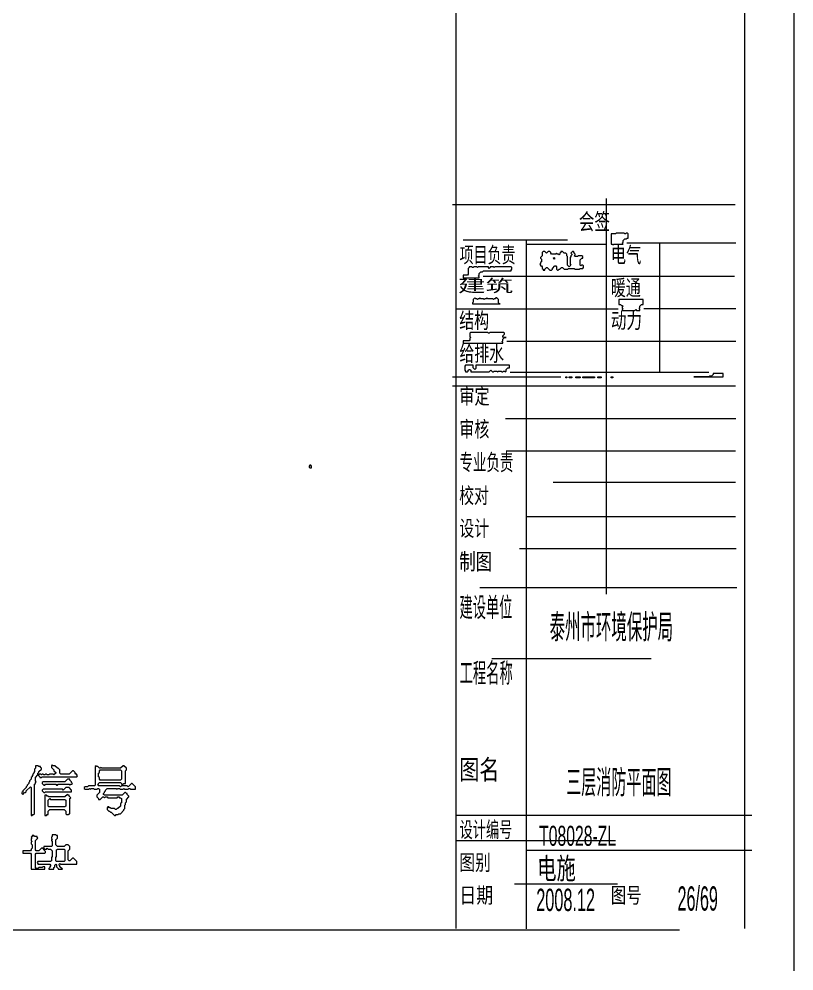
# Model space of a CAD drawing. Header units: millimetres. Extents: x 4 to 412, y 3 to 290.
# Drawn here: x 331.3 to 411.9, y 4.3 to 103.4 of the extents above; entities that cross this region are included whole.
import ezdxf

# ---------------------------------------------------------------- set-up
doc = ezdxf.new("R2010")
doc.units = ezdxf.units.MM
for name, color, linetype, lineweight in [('OCR_TEXT', 6, 'CONTINUOUS', 0), ('TRACE_STRAIGHT', 5, 'CONTINUOUS', 0), ('TRACE_TEXT_SYMBOL', 6, 'CONTINUOUS', 0)]:
    doc.layers.add(name, color=color, linetype=linetype, lineweight=lineweight)
doc.styles.add('wqy-unicode', font='wqy-unicode')

msp = doc.modelspace()

# ---------------------------------------------------------------- linework, layer by layer
at = {"layer": 'TRACE_STRAIGHT', "color": 5}
for p, q in [((411.947, 290.313), (411.947, 4.301)), ((376.783, 289.77), (376.783, 8.734)), ((406.815, 276.735), (406.815, 8.714)), ((392.421, 84.684), (392.421, 43.524)), ((376.421, 84.071), (405.819, 84.071)), ((377.533, 80.393), (388.392, 80.393)), ((384.103, 80.393), (384.103, 8.67)), ((384.103, 79.929), (392.421, 79.929)), ((394.571, 80.07), (405.907, 80.07)), ((397.971, 80.07), (397.971, 66.601)), ((379.634, 76.593), (405.753, 76.593)), ((376.783, 73.198), (393.647, 73.198)), ((396.318, 73.245), (405.907, 73.245)), ((382.087, 69.835), (405.885, 69.835)), ((382.437, 66.601), (403.105, 66.601)), ((376.421, 66.119), (387.692, 66.119)), ((376.421, 65.182), (405.852, 65.182)), ((381.956, 61.789), (405.908, 61.789)), ((381.999, 58.442), (405.852, 58.442)), ((386.903, 55.159), (405.853, 55.159)), ((384.103, 51.598), (405.852, 51.598)), ((383.398, 48.269), (405.932, 48.269)), ((379.284, 44.225), (405.995, 44.225)), ((380.511, 36.829), (397.095, 36.829)), ((376.783, 20.528), (407.569, 20.528)), ((376.783, 17.865), (393.384, 17.865)), ((384.103, 16.883), (407.571, 16.883)), ((382.875, 13.354), (393.593, 13.354)), ((132.325, 8.584), (400.039, 8.584))]:
    msp.add_line(p, q, dxfattribs=at)
at = {"layer": 'TRACE_TEXT_SYMBOL', "color": 6}
for points in [[(393.471, 81.094), (393.384, 81.006), (392.946, 81.006), (392.946, 79.955), (393.034, 79.955), (393.121, 79.868), (393.209, 79.955), (394.172, 79.955), (394.084, 80.043), (394.172, 80.131), (394.172, 80.306), (394.347, 80.481), (394.522, 80.481), (394.61, 80.568), (394.697, 80.568), (394.697, 81.006), (394.61, 81.094), (394.522, 81.094), (394.435, 81.006), (394.347, 81.006), (394.26, 81.094)], [(386.903, 78.467), (386.991, 78.554), (387.078, 78.467), (386.991, 78.379)], [(378.146, 77.591), (378.146, 77.503), (378.058, 77.416), (378.058, 76.803), (377.971, 76.715), (377.533, 76.715), (377.533, 76.452), (379.197, 76.452), (379.197, 76.54), (379.109, 76.628), (379.197, 76.715), (379.197, 76.89), (379.372, 77.065), (379.547, 77.065), (379.635, 77.153), (382.525, 77.153), (382.525, 77.241), (382.612, 77.328), (382.612, 77.503), (382.525, 77.591), (380.861, 77.591), (380.773, 77.503), (380.686, 77.591), (380.335, 77.591), (380.335, 77.503), (380.248, 77.416), (380.16, 77.503), (380.16, 77.591), (379.109, 77.591), (379.022, 77.503), (378.934, 77.591), (378.671, 77.591), (378.584, 77.503), (378.496, 77.503), (378.409, 77.591)], [(378.759, 74.351), (378.584, 74.175), (378.584, 73.913), (378.496, 73.825), (378.496, 73.738), (381.386, 73.738), (381.299, 73.738), (381.211, 73.825), (381.211, 74.175), (381.036, 74.351), (380.948, 74.351), (380.861, 74.263), (380.773, 74.263), (380.686, 74.175), (380.598, 74.263), (380.073, 74.263), (379.985, 74.351), (379.897, 74.263), (379.81, 74.263), (379.722, 74.175), (379.635, 74.263), (379.372, 74.263), (379.284, 74.351), (379.197, 74.263), (379.109, 74.263), (379.022, 74.175), (378.934, 74.263), (378.847, 74.263)], [(393.734, 74.175), (393.734, 73.65), (393.909, 73.65), (393.997, 73.562), (394.084, 73.562), (394.172, 73.475), (394.084, 73.387), (394.084, 73.3), (394.172, 73.212), (394.084, 73.125), (394.084, 73.037), (395.398, 73.037), (395.486, 73.125), (395.573, 73.037), (395.923, 73.037), (395.923, 73.125), (395.836, 73.212), (395.923, 73.3), (395.923, 73.475), (396.099, 73.65), (396.274, 73.65), (396.274, 74.175)], [(378.321, 70.76), (378.233, 70.672), (378.233, 70.322), (378.321, 70.235), (378.233, 70.147), (378.233, 69.972), (378.146, 69.884), (377.533, 69.884), (377.533, 69.622), (381.649, 69.622), (381.649, 69.709), (381.561, 69.797), (381.649, 69.884), (381.649, 70.059), (381.824, 70.235), (381.999, 70.235), (381.736, 70.235), (381.649, 70.322), (381.649, 70.41), (381.824, 70.585), (381.824, 70.672), (381.736, 70.76), (380.335, 70.76), (380.248, 70.672), (380.16, 70.672), (380.073, 70.76)], [(377.796, 67.345), (377.708, 67.257), (377.708, 66.819), (377.796, 66.732), (377.796, 66.644), (377.971, 66.644), (378.058, 66.732), (378.058, 66.819), (378.146, 66.907), (378.233, 66.907), (378.321, 66.819), (378.321, 66.644), (380.248, 66.644), (380.423, 66.819), (380.598, 66.644), (380.686, 66.644), (380.773, 66.732), (381.036, 66.732), (381.123, 66.644), (381.211, 66.732), (381.474, 66.732), (381.561, 66.644), (381.649, 66.644), (381.736, 66.732), (381.824, 66.732), (381.912, 66.644), (381.999, 66.732), (381.999, 66.907), (382.174, 67.082), (382.349, 67.082), (382.349, 67.345), (378.847, 67.345), (378.847, 66.994), (378.759, 66.907), (378.584, 67.082), (378.584, 67.345)], [(403.542, 66.469), (403.542, 66.381), (403.367, 66.206), (403.192, 66.206), (403.105, 66.119), (401.528, 66.119), (404.593, 66.119), (404.593, 66.469)], [(388.217, 66.119), (388.305, 66.119), (388.305, 66.031), (388.217, 66.031)], [(388.567, 66.119), (388.83, 66.119), (388.83, 66.031), (388.567, 66.031)], [(389.268, 66.119), (389.706, 66.119), (389.706, 66.031), (389.268, 66.031)], [(389.968, 66.119), (391.194, 66.119), (391.194, 66.031), (389.968, 66.031)], [(391.545, 66.119), (391.895, 66.119), (391.895, 66.031), (391.545, 66.031)], [(392.946, 66.119), (393.121, 66.119), (393.121, 66.031), (392.946, 66.031)], [(361.594, 56.923), (361.507, 56.836), (361.507, 56.748), (361.594, 56.661), (361.77, 56.661), (361.77, 56.836), (361.682, 56.923)], [(339.701, 25.134), (339.788, 25.221), (341.89, 25.221), (341.978, 25.134), (341.978, 24.258), (341.89, 24.171), (339.788, 24.171), (339.701, 24.258), (339.701, 24.433), (339.613, 24.521), (339.613, 24.871), (339.701, 24.959)], [(336.373, 24.258), (336.11, 23.995), (333.833, 23.995), (333.746, 23.908), (333.746, 23.82), (333.921, 23.645), (334.008, 23.645), (334.096, 23.733), (335.147, 23.733), (335.234, 23.645), (335.322, 23.645), (335.41, 23.733), (336.548, 23.733), (336.636, 23.645), (336.723, 23.733), (336.811, 23.733), (336.898, 23.82), (336.811, 23.908), (336.811, 23.995), (336.636, 24.171), (336.636, 24.258)], [(336.198, 23.382), (335.935, 23.12), (335.848, 23.207), (333.833, 23.207), (333.746, 23.12), (333.746, 23.032), (333.921, 22.857), (334.008, 22.857), (334.096, 22.944), (336.811, 22.944), (336.811, 23.12), (336.548, 23.382)], [(336.373, 22.682), (336.11, 22.419), (334.446, 22.419), (334.359, 22.507), (334.271, 22.507), (334.184, 22.594), (334.008, 22.594), (334.008, 20.492), (334.184, 20.492), (334.271, 20.58), (334.359, 20.58), (334.359, 20.93), (334.534, 21.105), (336.023, 21.105), (336.198, 20.93), (336.198, 20.668), (336.285, 20.58), (336.461, 20.58), (336.548, 20.668), (336.636, 20.668), (336.636, 22.244), (336.723, 22.331), (336.548, 22.507), (336.548, 22.594), (336.461, 22.594)], [(334.534, 22.244), (334.621, 22.156), (336.11, 22.156), (336.198, 22.069), (336.198, 21.456), (336.11, 21.368), (334.446, 21.368), (334.359, 21.456), (334.359, 22.069)], [(333.833, 16.989), (333.921, 17.077), (334.008, 16.989), (333.921, 16.902)], [(335.234, 16.902), (335.322, 16.989), (336.023, 16.989), (336.11, 16.902), (336.11, 15.763), (336.023, 15.676), (335.234, 15.676), (335.147, 15.763), (335.147, 16.114), (335.234, 16.201)]]:
    msp.add_lwpolyline(points, close=True, dxfattribs=at)
for points in [[(385.852, 79.167), (385.765, 79.08), (385.765, 78.729), (385.59, 78.554), (385.59, 78.467), (385.677, 78.379), (385.677, 78.116), (385.59, 78.029), (385.59, 77.941), (385.502, 77.854), (385.59, 77.766), (385.59, 77.678), (385.677, 77.678), (385.765, 77.591), (385.765, 77.416), (385.852, 77.328), (385.852, 77.241), (386.028, 77.241), (386.028, 77.328), (386.203, 77.503), (386.29, 77.503), (386.553, 77.241), (386.728, 77.241), (386.816, 77.328), (386.816, 77.416), (387.078, 77.678), (387.166, 77.678), (387.254, 77.591), (387.254, 77.328), (387.341, 77.241), (387.429, 77.241), (387.516, 77.328), (387.604, 77.328), (387.779, 77.503), (387.867, 77.503), (388.042, 77.328), (388.392, 77.328), (388.48, 77.416), (389.093, 77.416), (389.18, 77.328), (389.618, 77.328), (389.706, 77.416), (389.968, 77.416), (390.056, 77.503), (390.056, 77.678), (389.968, 77.766), (389.881, 77.766), (389.793, 77.678), (389.706, 77.766), (389.706, 78.291), (389.881, 78.467), (389.968, 78.467), (389.968, 78.642), (389.881, 78.729), (389.531, 78.729), (389.443, 78.642), (389.18, 78.642), (389.093, 78.729), (389.18, 78.817), (389.18, 78.904), (389.093, 78.992), (389.093, 79.08), (389.005, 79.167), (388.918, 79.167)], [(388.918, 79.167), (388.742, 78.992), (388.83, 78.904), (388.83, 78.817), (388.742, 78.729), (388.742, 78.642), (388.655, 78.554), (388.655, 77.854), (388.742, 77.766), (388.567, 77.591), (388.392, 77.766), (388.392, 78.642), (388.305, 78.729), (388.305, 78.904), (388.217, 78.992), (388.042, 78.992), (387.867, 79.167), (387.692, 79.167), (387.692, 79.08), (387.604, 78.992), (387.604, 78.904), (387.516, 78.817), (387.429, 78.904), (387.341, 78.904), (387.254, 78.992), (387.166, 78.904), (386.728, 78.904), (386.641, 78.992), (386.641, 79.08), (386.553, 79.167), (386.378, 79.167), (386.203, 78.992), (386.028, 79.167), (385.852, 79.167)], [(334.797, 25.747), (334.709, 25.659), (334.709, 25.484), (334.972, 25.221), (334.972, 25.134), (335.147, 24.959), (335.147, 24.871), (334.972, 24.696), (334.884, 24.784), (334.534, 24.784), (334.446, 24.696), (334.271, 24.696), (334.184, 24.784), (334.096, 24.784), (334.008, 24.696), (333.921, 24.696), (333.833, 24.784), (333.746, 24.784), (333.658, 24.696), (333.571, 24.784), (333.483, 24.784), (333.395, 24.696), (333.308, 24.784), (333.308, 24.871), (333.395, 24.959), (333.395, 25.046), (333.658, 25.309), (333.658, 25.397), (333.571, 25.484), (333.571, 25.572), (333.395, 25.572), (333.308, 25.659), (333.045, 25.659), (333.045, 25.397), (332.958, 25.309), (332.958, 25.046), (332.87, 24.959), (332.87, 24.871), (332.782, 24.784), (332.782, 24.696), (332.695, 24.608), (332.695, 24.521), (332.607, 24.433), (332.607, 24.258), (332.432, 24.083), (332.432, 23.995), (332.345, 23.908), (332.345, 23.82), (332.169, 23.645), (332.169, 23.557), (332.082, 23.47), (332.082, 23.382), (331.732, 23.032), (331.732, 22.944), (331.644, 22.857), (331.644, 22.769), (331.732, 22.682), (331.907, 22.857), (331.994, 22.857), (332.082, 22.944), (332.082, 23.032), (332.52, 23.47), (332.607, 23.382), (332.607, 20.492)], [(332.607, 20.492), (332.695, 20.492), (332.782, 20.58), (332.87, 20.58), (332.958, 20.668), (332.958, 23.733), (333.045, 23.82), (333.045, 23.908), (333.133, 23.995), (333.045, 24.083), (333.045, 24.433), (333.308, 24.696), (333.483, 24.521), (333.483, 24.433), (333.658, 24.433), (333.746, 24.521), (337.336, 24.521), (337.424, 24.608), (337.336, 24.696), (337.336, 24.784), (337.249, 24.784), (337.161, 24.871), (337.161, 24.959), (336.986, 25.134), (336.898, 25.134), (336.548, 24.784), (335.672, 24.784), (335.585, 24.871), (335.585, 25.221), (335.41, 25.397), (335.322, 25.397), (335.059, 25.659), (334.884, 25.659), (334.797, 25.747)], [(339.35, 25.659), (339.263, 25.572), (339.263, 23.645), (339.175, 23.557), (338.562, 23.557), (338.475, 23.47), (338.212, 23.47), (338.124, 23.382), (338.124, 23.295), (338.212, 23.207), (338.562, 23.207), (338.65, 23.295), (338.737, 23.207), (338.825, 23.295), (339.088, 23.295), (339.175, 23.207), (339.438, 23.207), (339.526, 23.295), (339.613, 23.295), (339.701, 23.207), (339.701, 22.857), (339.438, 22.594), (339.438, 22.419), (339.613, 22.244), (339.613, 22.156), (339.788, 22.156), (340.051, 22.419), (340.139, 22.419), (340.226, 22.331), (340.314, 22.419), (340.489, 22.419), (340.577, 22.331), (341.54, 22.331), (341.627, 22.419), (341.715, 22.419), (341.803, 22.331), (341.89, 22.331), (341.978, 22.244), (341.978, 21.806), (341.89, 21.718), (341.89, 21.456), (341.627, 21.193), (341.54, 21.193), (341.452, 21.105), (341.365, 21.105), (341.277, 21.193), (340.927, 21.193), (340.839, 21.281), (340.752, 21.281), (340.664, 21.368), (340.577, 21.368), (340.489, 21.281), (340.489, 21.105), (340.664, 20.93), (340.752, 20.93), (340.839, 20.843), (340.927, 20.843), (341.277, 20.492), (341.365, 20.492), (341.452, 20.58), (341.627, 20.58), (341.715, 20.668), (341.89, 20.668), (342.24, 21.018)], [(339.876, 25.484), (339.788, 25.397), (339.701, 25.397), (339.526, 25.572), (339.438, 25.572), (339.35, 25.659)], [(342.24, 21.018), (342.24, 21.105), (342.328, 21.193), (342.328, 21.543), (342.416, 21.631), (342.416, 21.806), (342.503, 21.894), (342.503, 22.156), (342.766, 22.419), (342.766, 22.507), (342.591, 22.682), (342.591, 22.769), (342.503, 22.769), (342.416, 22.857), (342.328, 22.857), (342.065, 22.594), (340.226, 22.594), (340.139, 22.682), (340.139, 22.769), (340.226, 22.857), (340.226, 22.944), (340.314, 23.032), (340.314, 23.12), (340.489, 23.295), (341.452, 23.295), (341.54, 23.207), (341.627, 23.295), (341.803, 23.295), (341.89, 23.207), (342.153, 23.207), (342.24, 23.295), (342.328, 23.207), (342.678, 23.207), (342.766, 23.295), (342.853, 23.295), (342.941, 23.207), (343.466, 23.207), (343.466, 23.47), (343.116, 23.82), (343.029, 23.82), (342.678, 23.47), (342.591, 23.557), (341.978, 23.557), (341.89, 23.47), (341.803, 23.557), (339.613, 23.557), (339.526, 23.645), (339.613, 23.733), (339.613, 23.82), (339.701, 23.908), (341.89, 23.908), (341.978, 23.82), (341.978, 23.733), (342.153, 23.733), (342.24, 23.82), (342.416, 23.82), (342.416, 25.134), (342.503, 25.221), (342.503, 25.397), (342.24, 25.659), (342.153, 25.659), (341.89, 25.397), (339.964, 25.397), (339.876, 25.484)], [(334.797, 18.478), (334.797, 18.303), (334.709, 18.215), (334.709, 18.128), (334.797, 18.04), (334.709, 17.953), (334.709, 17.865), (334.797, 17.778), (334.797, 17.34), (334.709, 17.252), (333.921, 17.252), (333.921, 17.165), (333.833, 17.077), (333.658, 17.077), (333.395, 16.814), (333.133, 16.814), (333.045, 16.902), (333.045, 17.865), (333.308, 18.128), (333.22, 18.215), (333.22, 18.303), (332.958, 18.303), (332.87, 18.391), (332.695, 18.391), (332.695, 18.303), (332.607, 18.215), (332.695, 18.128), (332.607, 18.04), (332.607, 17.865), (332.695, 17.778), (332.607, 17.69), (332.607, 17.515), (332.695, 17.427), (332.695, 17.077), (332.607, 16.989), (332.607, 16.902), (332.52, 16.814), (331.732, 16.814), (331.732, 16.552), (332.52, 16.552), (332.607, 16.464), (332.607, 14.888), (334.008, 14.888), (334.008, 15.15), (333.833, 15.15), (333.746, 15.063), (333.395, 15.063), (333.308, 14.975), (333.133, 14.975), (333.045, 15.063), (333.045, 16.464), (333.133, 16.552), (334.008, 16.552), (334.096, 16.639), (334.096, 16.727), (333.921, 16.902), (334.008, 16.989), (334.184, 16.989), (334.271, 17.077), (334.359, 16.989), (334.621, 16.989), (334.797, 16.814), (334.797, 16.201), (334.709, 16.114)], [(334.709, 16.114), (334.709, 15.763), (334.621, 15.676), (333.308, 15.676), (333.22, 15.588), (333.308, 15.501), (333.308, 15.413), (334.534, 15.413), (334.621, 15.326), (334.621, 15.238), (334.534, 15.15), (334.534, 15.063), (334.446, 14.975), (334.446, 14.888), (334.972, 14.888), (334.972, 15.063), (335.059, 15.15), (335.059, 15.326), (335.147, 15.413), (335.234, 15.326), (335.234, 15.15), (335.41, 14.975), (335.41, 14.888), (335.848, 14.888), (335.585, 15.15), (335.585, 15.238), (335.497, 15.326), (335.497, 15.413), (335.585, 15.501), (335.672, 15.413), (337.336, 15.413), (337.336, 15.676), (336.986, 16.026), (336.898, 16.026), (336.636, 15.763), (336.548, 15.763), (336.461, 15.851), (336.461, 16.814), (336.636, 16.989), (336.636, 17.252), (336.461, 17.427), (336.198, 17.427), (336.023, 17.252), (335.322, 17.252), (335.147, 17.427), (335.147, 17.953), (335.322, 18.128), (335.322, 18.391), (335.234, 18.391), (335.147, 18.478), (334.797, 18.478)]]:
    msp.add_lwpolyline(points, dxfattribs=at)

# ---------------------------------------------------------------- texts
at = {"layer": 'OCR_TEXT', "color": 6, "style": 'wqy-unicode'}
for s, height, width, p in [('会签', 1.7077, 0.695615, (389.569, 81.437)), ('项目负责', 1.6394, 0.651203, (377.16, 78.008)), ('电气', 1.6394, 0.708756, (392.895, 78.008)), ('建筑', 1.2979, 1.622546, (376.988, 74.962)), ('暖通', 1.6394, 0.697514, (392.895, 74.593)), ('结构', 1.6394, 0.692873, (377.132, 71.177)), ('动力', 1.6394, 0.726449, (392.895, 71.177)), ('给排水', 1.6394, 0.690456, (377.15, 67.762)), ('审定', 1.6394, 0.707489, (377.132, 63.295)), ('审核', 1.6394, 0.701221, (377.132, 59.88)), ('专业负责', 1.7077, 0.60048, (377.16, 56.391)), ('校对', 1.6394, 0.687099, (377.132, 52.962)), ('设计', 1.6394, 0.696532, (377.132, 49.546)), ('制图', 1.7077, 0.731943, (377.134, 46.057)), ('建设单位', 2.0492, 0.491668, (377.16, 41.134)), ('泰州市环境保护局', 2.5274, 0.465825, (386.529, 38.866)), ('工程名称', 2.0492, 0.495599, (377.16, 34.303)), ('图名', 2.0492, 0.744297, (377.141, 24.232)), ('三层消防平面图', 2.4591, 0.466441, (388.255, 22.738)), ('设计编号', 1.6394, 0.614152, (377.16, 18.195)), ('T08028-ZL', 2.0869, 0.586429, (385.437, 17.324)), ('图别', 1.6394, 0.733178, (377.132, 14.779)), ('日期', 1.6394, 0.79059, (377.132, 11.364)), ('2008.12', 2.3225, 0.544209, (385.142, 10.538)), ('图号', 1.6394, 0.717493, (392.895, 11.364)), ('26/69', 2.5274, 0.496406, (399.837, 10.579))]:
    msp.add_text(s, height=height, dxfattribs=dict(at, width=width)).set_placement(p)
at = {"layer": 'OCR_TEXT', "color": 6, "style": 'wqy-unicode', "width": 0.659696}
msp.add_text('电施', height=2.2297, rotation=0.73926, dxfattribs=at).set_placement((385.247, 13.826))

doc.saveas('drawing.dxf')
